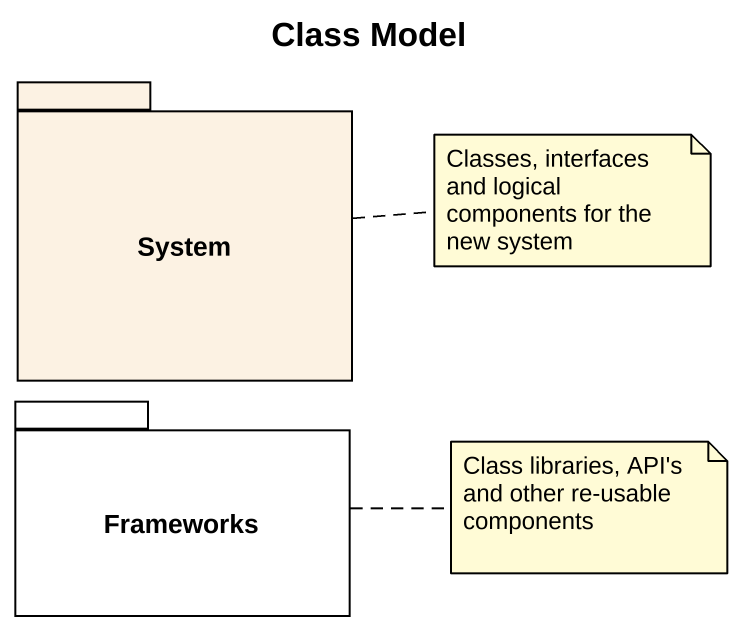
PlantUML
@startuml
title Class Model
package System #FCF2E3 {
}
package Frameworks {
}
note right of System : Classes, interfaces and logical components for the new system
note right of Frameworks : Class libraries, API's and other re-usable components
@enduml
